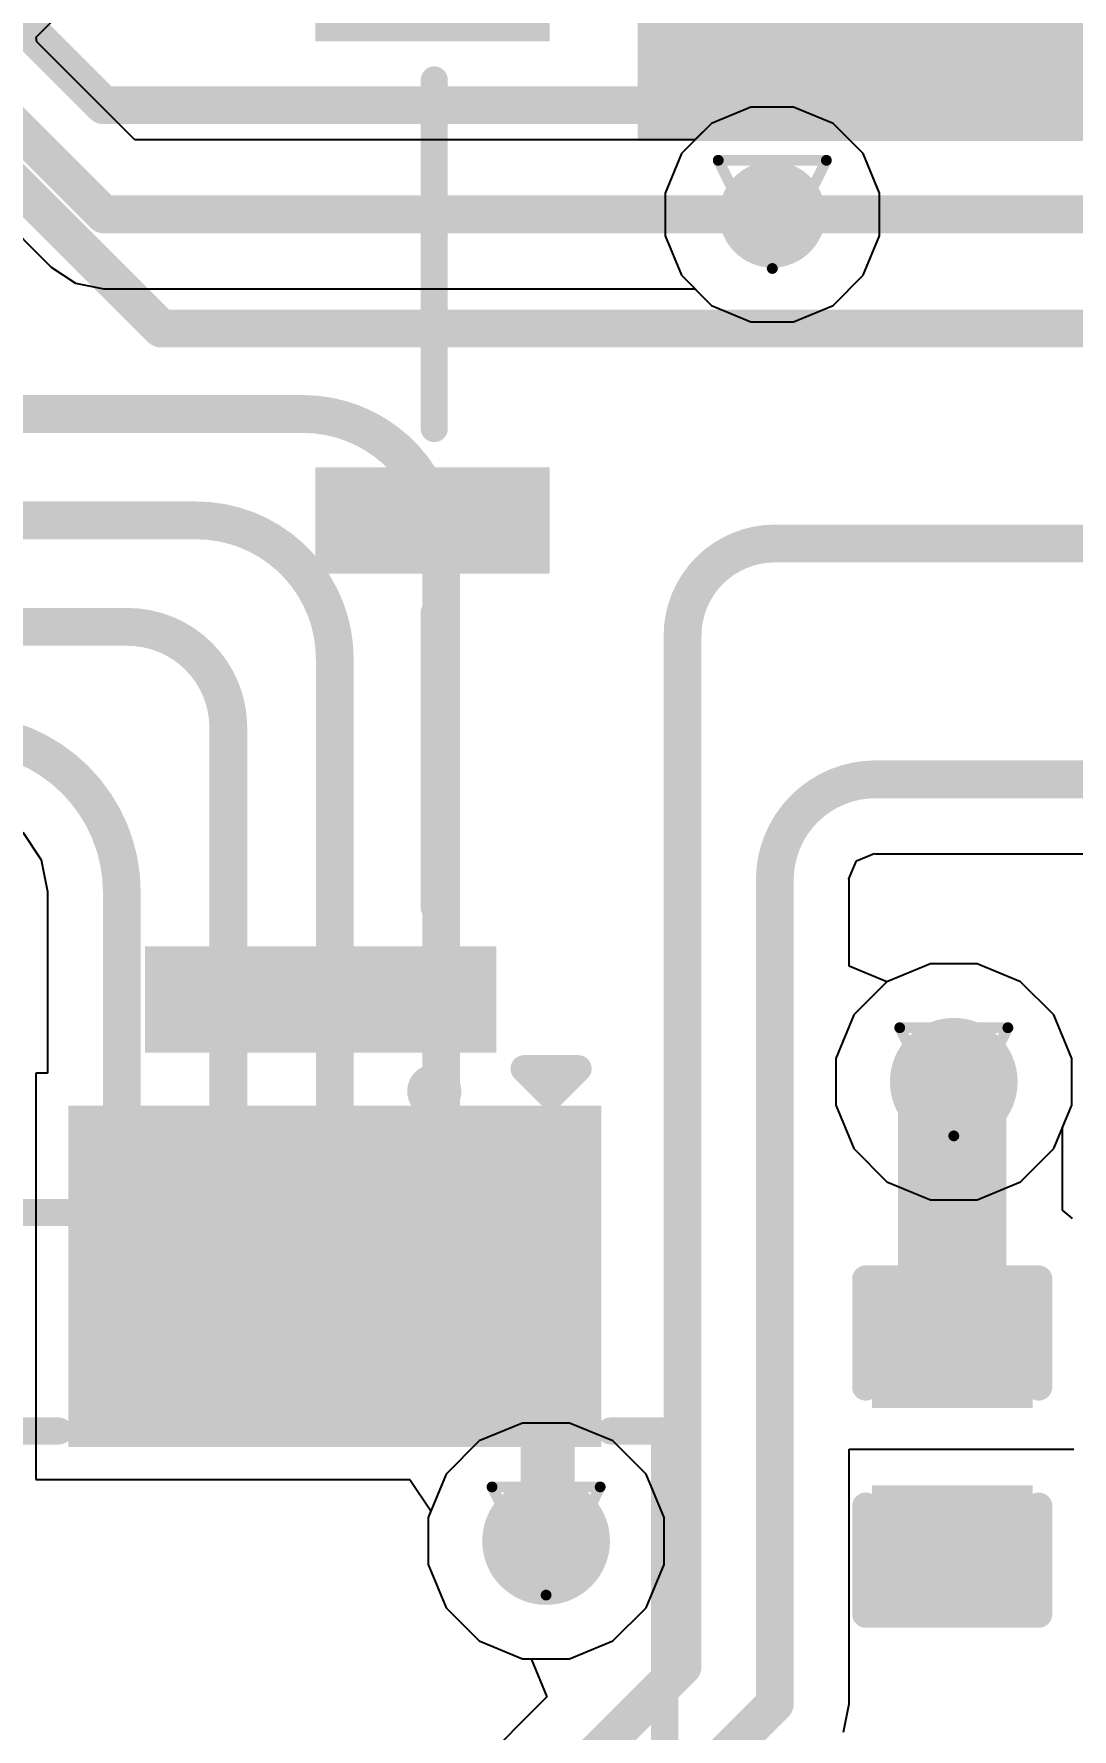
# Model space of a CAD drawing. Header units: inches. Extents: x 0 to 5359, y 0 to 5098.
# Drawn here: x 4.79 to 9.66, y 55.57 to 63.53 of the extents above; entities that cross this region are included whole.
import ezdxf

# ---------------------------------------------------------------- set-up
doc = ezdxf.new("R2010")
doc.units = ezdxf.units.IN
for name, color, linetype in [('Bottom Layer', 5, 'Continuous'), ('Bottom Overlay', 54, 'Continuous'), ('Bottom Paste', 16, 'Continuous'), ('Bottom Solder', 6, 'Continuous'), ('Drill Drawing', 1, 'Continuous'), ('Layer 1', 16, 'Continuous'), ('Layer 2', 76, 'Continuous'), ('Top Layer', 1, 'Continuous'), ('Top Overlay', 2, 'Continuous'), ('Top Paste', 8, 'Continuous'), ('Top Solder', 216, 'Continuous'), ('Via Holes', 16, 'Continuous')]:
    doc.layers.add(name, color=color, linetype=linetype)
doc.styles.add('Arial Black_Bold', font='', dxfattribs={"height": 0.2})
doc.styles.get('Arial Black_Bold').set_extended_font_data('Arial Black', bold=True)

# ---------------------------------------------------------------- blocks, each defined once
blk = doc.blocks.new('10_MSOP_32')
at = {"layer": 'Top Layer'}
for points in [[(-2.90000055, 1.15000024), (-1.50000081, 1.15000024), (-1.50000081, 0.8500008399999999), (-2.90000055, 0.8500008399999999)], [(1.50000081, 1.15000024), (2.90000055, 1.15000024), (2.90000055, 0.8500008399999999), (1.50000081, 0.8500008399999999)], [(-2.90000055, 0.65000124), (-1.50000081, 0.65000124), (-1.50000081, 0.35000184), (-2.90000055, 0.35000184)], [(1.50000081, 0.6499986999999999), (2.90000055, 0.6499986999999999), (2.90000055, 0.3499993), (1.50000081, 0.3499993)], [(-2.90000055, 0.1499997), (-1.50000081, 0.1499997), (-1.50000081, -0.1499997), (-2.90000055, -0.1499997)], [(1.50000081, 0.1499997), (2.90000055, 0.1499997), (2.90000055, -0.1499997), (1.50000081, -0.1499997)], [(-2.90000055, -0.3499993), (-1.50000081, -0.3499993), (-1.50000081, -0.6499986999999999), (-2.90000055, -0.6499986999999999)], [(1.50000081, -0.35000184), (2.90000055, -0.35000184), (2.90000055, -0.65000124), (1.50000081, -0.65000124)], [(-2.90000055, -0.8500008399999999), (-1.50000081, -0.8500008399999999), (-1.50000081, -1.15000024), (-2.90000055, -1.15000024)], [(1.50000081, -0.8500008399999999), (2.90000055, -0.8500008399999999), (2.90000055, -1.15000024), (1.50000081, -1.15000024)]]:
    blk.add_hatch(color=1, dxfattribs=at).paths.add_polyline_path(points)
at = {"layer": 'Top Paste'}
for points in [[(-2.90000055, 1.15000024), (-1.50000081, 1.15000024), (-1.50000081, 0.8500008399999999), (-2.90000055, 0.8500008399999999)], [(1.50000081, 1.15000024), (2.90000055, 1.15000024), (2.90000055, 0.8500008399999999), (1.50000081, 0.8500008399999999)], [(-2.90000055, 0.65000124), (-1.50000081, 0.65000124), (-1.50000081, 0.35000184), (-2.90000055, 0.35000184)], [(1.50000081, 0.6499986999999999), (2.90000055, 0.6499986999999999), (2.90000055, 0.3499993), (1.50000081, 0.3499993)], [(-2.90000055, 0.1499997), (-1.50000081, 0.1499997), (-1.50000081, -0.1499997), (-2.90000055, -0.1499997)], [(1.50000081, 0.1499997), (2.90000055, 0.1499997), (2.90000055, -0.1499997), (1.50000081, -0.1499997)], [(-2.90000055, -0.3499993), (-1.50000081, -0.3499993), (-1.50000081, -0.6499986999999999), (-2.90000055, -0.6499986999999999)], [(1.50000081, -0.35000184), (2.90000055, -0.35000184), (2.90000055, -0.65000124), (1.50000081, -0.65000124)], [(-2.90000055, -0.8500008399999999), (-1.50000081, -0.8500008399999999), (-1.50000081, -1.15000024), (-2.90000055, -1.15000024)], [(1.50000081, -0.8500008399999999), (2.90000055, -0.8500008399999999), (2.90000055, -1.15000024), (1.50000081, -1.15000024)]]:
    blk.add_hatch(color=8, dxfattribs=at).paths.add_polyline_path(points)
at = {"layer": 'Top Solder'}
for points in [[(-3.00160055, 1.25160024), (-1.39840081, 1.25160024), (-1.39840081, 0.74840084), (-3.00160055, 0.74840084)], [(1.39840081, 1.25160024), (3.00160055, 1.25160024), (3.00160055, 0.74840084), (1.39840081, 0.74840084)], [(-3.00160055, 0.75160124), (-1.39840081, 0.75160124), (-1.39840081, 0.24840184), (-3.00160055, 0.24840184)], [(1.39840081, 0.7515987), (3.00160055, 0.7515987), (3.00160055, 0.2483993), (1.39840081, 0.2483993)], [(-3.00160055, 0.2515997), (-1.39840081, 0.2515997), (-1.39840081, -0.2515997), (-3.00160055, -0.2515997)], [(1.39840081, 0.2515997), (3.00160055, 0.2515997), (3.00160055, -0.2515997), (1.39840081, -0.2515997)], [(-3.00160055, -0.2483993), (-1.39840081, -0.2483993), (-1.39840081, -0.7515987), (-3.00160055, -0.7515987)], [(1.39840081, -0.24840184), (3.00160055, -0.24840184), (3.00160055, -0.75160124), (1.39840081, -0.75160124)], [(-3.00160055, -0.74840084), (-1.39840081, -0.74840084), (-1.39840081, -1.25160024), (-3.00160055, -1.25160024)], [(1.39840081, -0.74840084), (3.00160055, -0.74840084), (3.00160055, -1.25160024), (1.39840081, -1.25160024)]]:
    blk.add_hatch(color=216, dxfattribs=at).paths.add_polyline_path(points)
at = {"layer": 'Top Overlay'}
for points in [[(1.4732, 1.5494, 0.127, 0.127, 0), (-1.4732, 1.5494, 0.127, 0.127, 0)], [(-1.47319746, 1.2954, 0.127, 0.127, 0), (-1.4732, 1.5494, 0.127, 0.127, 0)], [(1.47319746, 1.2954, 0.127, 0.127, 0), (1.4732, 1.5494, 0.127, 0.127, 0)], [(-3.048, 1.016, 0.127, 0.127, 0), (-3.175, 1.14300254, 0.127, 0.127, 0)], [(-3.175, 0.889, 0.127, 0.127, 0), (-3.175, 1.14300254, 0.127, 0.127, 0)], [(-3.175, 0.889, 0.127, 0.127, 0), (-3.048, 1.016, 0.127, 0.127, 0)], [(-1.4732, -1.5494, 0.127, 0.127, 0), (-1.47319746, -1.2954, 0.127, 0.127, 0)], [(1.4732, -1.5494, 0.127, 0.127, 0), (1.47319746, -1.2954, 0.127, 0.127, 0)], [(1.4732, -1.5494, 0.127, 0.127, 0), (-1.4732, -1.5494, 0.127, 0.127, 0)]]:
    blk.add_lwpolyline(points, format="xyseb", dxfattribs=at)
for points in [[(-1.50495, 1.5494, 0.0635, 0.0635, 1), (-1.44145, 1.5494, 0.0635, 0.0635, 1)], [(-1.50495, 1.5494, 0.0635, 0.0635, 1), (-1.44145, 1.5494, 0.0635, 0.0635, 1)], [(1.44145, 1.5494, 0.0635, 0.0635, 1), (1.50495, 1.5494, 0.0635, 0.0635, 1)], [(1.44145, 1.5494, 0.0635, 0.0635, 1), (1.50495, 1.5494, 0.0635, 0.0635, 1)], [(-1.50494746, 1.2954, 0.0635, 0.0635, 1), (-1.44144746, 1.2954, 0.0635, 0.0635, 1)], [(1.44144746, 1.2954, 0.0635, 0.0635, 1), (1.50494746, 1.2954, 0.0635, 0.0635, 1)], [(-3.20675, 1.14300254, 0.0635, 0.0635, 1), (-3.14325, 1.14300254, 0.0635, 0.0635, 1)], [(-3.20675, 1.14300254, 0.0635, 0.0635, 1), (-3.14325, 1.14300254, 0.0635, 0.0635, 1)], [(-3.07975, 1.016, 0.0635, 0.0635, 1), (-3.01625, 1.016, 0.0635, 0.0635, 1)], [(-3.07975, 1.016, 0.0635, 0.0635, 1), (-3.01625, 1.016, 0.0635, 0.0635, 1)], [(-3.20675, 0.889, 0.0635, 0.0635, 1), (-3.14325, 0.889, 0.0635, 0.0635, 1)], [(-3.20675, 0.889, 0.0635, 0.0635, 1), (-3.14325, 0.889, 0.0635, 0.0635, 1)], [(-1.50494746, -1.2954, 0.0635, 0.0635, 1), (-1.44144746, -1.2954, 0.0635, 0.0635, 1)], [(1.44144746, -1.2954, 0.0635, 0.0635, 1), (1.50494746, -1.2954, 0.0635, 0.0635, 1)], [(-1.50495, -1.5494, 0.0635, 0.0635, 1), (-1.44145, -1.5494, 0.0635, 0.0635, 1)], [(-1.50495, -1.5494, 0.0635, 0.0635, 1), (-1.44145, -1.5494, 0.0635, 0.0635, 1)], [(1.44145, -1.5494, 0.0635, 0.0635, 1), (1.50495, -1.5494, 0.0635, 0.0635, 1)], [(1.44145, -1.5494, 0.0635, 0.0635, 1), (1.50495, -1.5494, 0.0635, 0.0635, 1)]]:
    blk.add_lwpolyline(points, format="xyseb", close=True, dxfattribs=at)
blk = doc.blocks.new('FH41_40S_0_5SH_05__B_203')
at = {"layer": 'Bottom Layer'}
for points in [[(8.5501734, 3.387471), (8.950172599999998, 3.387471), (8.950172599999998, 2.387473), (8.5501734, 2.387473)], [(10.8001054, 3.1374588), (11.2001046, 3.1374588), (11.2001046, 1.5874492), (10.8001054, 1.5874492)]]:
    blk.add_hatch(color=5, dxfattribs=at).paths.add_polyline_path(points)
at = {"layer": 'Bottom Paste'}
for points in [[(8.5501734, 3.387471), (8.950172599999998, 3.387471), (8.950172599999998, 2.387473), (8.5501734, 2.387473)], [(10.8001054, 3.1374588), (11.2001046, 3.1374588), (11.2001046, 1.5874492), (10.8001054, 1.5874492)]]:
    blk.add_hatch(color=16, dxfattribs=at).paths.add_polyline_path(points)
at = {"layer": 'Bottom Solder'}
for points in [[(6.0000388, 3.4374836), (6.5000632, 3.4374836), (6.5000632, 2.3374604), (6.0000388, 2.3374604)], [(8.5001608, 3.4374836), (9.000185199999999, 3.4374836), (9.000185199999999, 2.3374604), (8.5001608, 2.3374604)], [(10.7500928, 3.1874714), (11.2501172, 3.1874714), (11.2501172, 1.5374366), (10.7500928, 1.5374366)]]:
    blk.add_hatch(color=6, dxfattribs=at).paths.add_polyline_path(points)
at = {"layer": 'Bottom Overlay'}
for points in [[(8.3189064, 2.8962858, 0.127, 0.127, 0), (6.681063599999999, 2.8962858, 0.127, 0.127, 0)], [(10.5688384, 2.8962858, 0.127, 0.127, 0), (9.1811856, 2.8962858, 0.127, 0.127, 0)], [(11.431397, 2.8962858, 0.254, 0.254, 0), (11.4311176, 2.8962858, 0.254, 0.254, 0)], [(12.000357, 2.896108, 0.127, 0.127, 0), (11.431397, 2.896108, 0.127, 0.127, 0)], [(12.000357, -2.564892, 0.127, 0.127, 0), (12.000357, 2.896108, 0.127, 0.127, 0)]]:
    blk.add_lwpolyline(points, format="xyseb", dxfattribs=at)
for points in [[(6.6493136, 2.8962858, 0.0635, 0.0635, 1), (6.7128136, 2.8962858, 0.0635, 0.0635, 1)], [(8.287156399999999, 2.8962858, 0.0635, 0.0635, 1), (8.3506564, 2.8962858, 0.0635, 0.0635, 1)], [(9.149435599999999, 2.8962858, 0.0635, 0.0635, 1), (9.2129356, 2.8962858, 0.0635, 0.0635, 1)], [(10.5370884, 2.8962858, 0.0635, 0.0635, 1), (10.6005884, 2.8962858, 0.0635, 0.0635, 1)], [(11.3676176, 2.8962858, 0.127, 0.127, 1), (11.4946176, 2.8962858, 0.127, 0.127, 1)], [(11.367897, 2.8962858, 0.127, 0.127, 1), (11.494897, 2.8962858, 0.127, 0.127, 1)], [(11.399647, 2.896108, 0.0635, 0.0635, 1), (11.463147, 2.896108, 0.0635, 0.0635, 1)], [(11.968607, 2.896108, 0.0635, 0.0635, 1), (12.032107, 2.896108, 0.0635, 0.0635, 1)], [(11.968607, 2.896108, 0.0635, 0.0635, 1), (12.032107, 2.896108, 0.0635, 0.0635, 1)]]:
    blk.add_lwpolyline(points, format="xyseb", close=True, dxfattribs=at)
blk = doc.blocks.new('C___0402_271')
at = {"layer": 'Top Layer'}
for points in [[(-0.6985, -0.3175), (-0.6985, 0.3175), (-0.2412999999999999, 0.3175), (-0.2413, -0.3175)], [(0.2412999999999999, -0.3175), (0.2413, 0.3175), (0.6985, 0.3175), (0.6985, -0.3175)]]:
    blk.add_hatch(color=1, dxfattribs=at).paths.add_polyline_path(points)
at = {"layer": 'Top Paste'}
for points in [[(-0.6985, -0.3175), (-0.6985, 0.3175), (-0.2412999999999999, 0.3175), (-0.2413, -0.3175)], [(0.2412999999999999, -0.3175), (0.2413, 0.3175), (0.6985, 0.3175), (0.6985, -0.3175)]]:
    blk.add_hatch(color=8, dxfattribs=at).paths.add_polyline_path(points)
at = {"layer": 'Top Solder'}
for points in [[(-0.7584998799999999, -0.37749988), (-0.7584998799999999, 0.37749988), (-0.18130012, 0.37749988), (-0.18130012, -0.37749988)], [(0.18130012, -0.37749988), (0.18130012, 0.37749988), (0.7584998799999999, 0.37749988), (0.7584998799999999, -0.37749988)]]:
    blk.add_hatch(color=216, dxfattribs=at).paths.add_polyline_path(points)
at = {"layer": 'Top Overlay'}
for points in [[(-0.7874, 0.4064, 0.127, 0.127, 0), (-0.2794, 0.4064, 0.127, 0.127, 0)], [(-0.7874, 0.4064, 0.127, 0.127, 0), (-0.7874, -0.4064, 0.127, 0.127, 0)], [(0.2794, 0.4064, 0.127, 0.127, 0), (0.7874, 0.4064, 0.127, 0.127, 0)], [(0.7874, 0.4064, 0.127, 0.127, 0), (0.7874, -0.4064, 0.127, 0.127, 0)], [(-0.7874, -0.4064, 0.127, 0.127, 0), (-0.2794, -0.4064, 0.127, 0.127, 0)], [(0.2794, -0.4064, 0.127, 0.127, 0), (0.7874, -0.4064, 0.127, 0.127, 0)]]:
    blk.add_lwpolyline(points, format="xyseb", dxfattribs=at)
for points in [[(-0.8191499999999999, 0.4064, 0.0635, 0.0635, 1), (-0.7556499999999999, 0.4064, 0.0635, 0.0635, 1)], [(-0.8191499999999999, 0.4064, 0.0635, 0.0635, 1), (-0.7556499999999999, 0.4064, 0.0635, 0.0635, 1)], [(-0.31115, 0.4064, 0.0635, 0.0635, 1), (-0.24765, 0.4064, 0.0635, 0.0635, 1)], [(0.24765, 0.4064, 0.0635, 0.0635, 1), (0.31115, 0.4064, 0.0635, 0.0635, 1)], [(0.7556499999999999, 0.4064, 0.0635, 0.0635, 1), (0.8191499999999999, 0.4064, 0.0635, 0.0635, 1)], [(0.7556499999999999, 0.4064, 0.0635, 0.0635, 1), (0.8191499999999999, 0.4064, 0.0635, 0.0635, 1)], [(-0.8191499999999999, -0.4064, 0.0635, 0.0635, 1), (-0.7556499999999999, -0.4064, 0.0635, 0.0635, 1)], [(-0.8191499999999999, -0.4064, 0.0635, 0.0635, 1), (-0.7556499999999999, -0.4064, 0.0635, 0.0635, 1)], [(-0.31115, -0.4064, 0.0635, 0.0635, 1), (-0.24765, -0.4064, 0.0635, 0.0635, 1)], [(0.24765, -0.4064, 0.0635, 0.0635, 1), (0.31115, -0.4064, 0.0635, 0.0635, 1)], [(0.7556499999999999, -0.4064, 0.0635, 0.0635, 1), (0.8191499999999999, -0.4064, 0.0635, 0.0635, 1)], [(0.7556499999999999, -0.4064, 0.0635, 0.0635, 1), (0.8191499999999999, -0.4064, 0.0635, 0.0635, 1)]]:
    blk.add_lwpolyline(points, format="xyseb", close=True, dxfattribs=at)

msp = doc.modelspace()

# ---------------------------------------------------------------- hatches: boundary and pattern name
at = {"layer": 'Bottom Layer'}
h = msp.add_hatch(color=5, dxfattribs=at)
edge = h.paths.add_edge_path()
edge.add_arc((8.254999999999999, 62.6872), 0.2499995, 0, 360)
h = msp.add_hatch(color=5, dxfattribs=at)
edge = h.paths.add_edge_path()
edge.add_arc((9.10735288, 58.61330923999999), 0.2999994, 0, 360)
h = msp.add_hatch(color=5, dxfattribs=at)
edge = h.paths.add_edge_path()
edge.add_arc((7.192571339999999, 56.45668414), 0.2999994, 0, 360)
at = {"layer": 'Layer 1'}
h = msp.add_hatch(color=16, dxfattribs=at)
edge = h.paths.add_edge_path()
edge.add_arc((8.254999999999999, 62.6872), 0.2499995, 0, 360)
h = msp.add_hatch(color=16, dxfattribs=at)
edge = h.paths.add_edge_path()
edge.add_arc((9.10735288, 58.61330923999999), 0.2999994, 0, 360)
h = msp.add_hatch(color=16, dxfattribs=at)
edge = h.paths.add_edge_path()
edge.add_arc((7.192571339999999, 56.45668414), 0.2999994, 0, 360)
at = {"layer": 'Layer 2'}
h = msp.add_hatch(color=76, dxfattribs=at)
edge = h.paths.add_edge_path()
edge.add_arc((8.254999999999999, 62.6872), 0.2499995, 0, 360)
h = msp.add_hatch(color=76, dxfattribs=at)
edge = h.paths.add_edge_path()
edge.add_arc((9.10735288, 58.61330923999999), 0.2999994, 0, 360)
h = msp.add_hatch(color=76, dxfattribs=at)
edge = h.paths.add_edge_path()
edge.add_arc((7.192571339999999, 56.45668414), 0.2999994, 0, 360)
at = {"layer": 'Top Layer'}
h = msp.add_hatch(color=1, dxfattribs=at)
edge = h.paths.add_edge_path()
edge.add_arc((8.254999999999999, 62.6872), 0.2499995, 0, 360)
h = msp.add_hatch(color=1, dxfattribs=at)
edge = h.paths.add_edge_path()
edge.add_arc((9.10735288, 58.61330923999999), 0.2999994, 0, 360)
h = msp.add_hatch(color=1, dxfattribs=at)
edge = h.paths.add_edge_path()
edge.add_arc((7.192571339999999, 56.45668414), 0.2999994, 0, 360)
at = {"layer": 'Via Holes'}
h = msp.add_hatch(color=7, dxfattribs=at)
edge = h.paths.add_edge_path()
edge.add_arc((8.254999999999999, 62.6872), 0.1499997, 0, 360)
h = msp.add_hatch(color=7, dxfattribs=at)
edge = h.paths.add_edge_path()
edge.add_arc((9.10735288, 58.61330923999999), 0.1499997, 0, 360)
h = msp.add_hatch(color=7, dxfattribs=at)
edge = h.paths.add_edge_path()
edge.add_arc((7.192571339999999, 56.45668414), 0.1499997, 0, 360)

# ---------------------------------------------------------------- linework, layer by layer
at = {"layer": 'Bottom Layer'}
for p, q in [((4.797854259999999, 63.52014982), (5.44408614, 64.16638169999999)), ((4.80010724, 63.4972568), (4.797854259999999, 63.52014982)), ((5.260543199999999, 63.0368183), (4.80010724, 63.4972568)), ((8.154748739999999, 63.1911995), (7.969506539999999, 63.11446864)), ((8.35525126, 63.1911995), (8.154748739999999, 63.1911995)), ((8.540493459999999, 63.11446864), (8.35525126, 63.1911995)), ((7.969506539999999, 63.11446864), (7.891856199999999, 63.0368183)), ((8.68226864, 62.97269346), (8.540493459999999, 63.11446864)), ((7.891856199999999, 63.0368183), (5.260543199999999, 63.0368183)), ((4.40807094, 62.9004203), (4.868504359999999, 62.43998942)), ((8.7589995, 62.78745125999999), (8.68226864, 62.97269346)), ((8.7589995, 62.58694874), (8.7589995, 62.78745125999999)), ((8.68226864, 62.40170653999999), (8.7589995, 62.58694874)), ((4.868504359999999, 62.43998942), (4.86850944, 62.4399818)), ((4.86850944, 62.4399818), (4.98193568, 62.36419582)), ((4.98193568, 62.36419582), (5.115727639999999, 62.33757916)), ((8.540493459999999, 62.25993136), (8.68226864, 62.40170653999999)), ((5.115727639999999, 62.33757916), (5.115740339999999, 62.33758169999999)), ((5.115740339999999, 62.33758169999999), (7.891856199999999, 62.33758169999999)), ((7.891856199999999, 62.33758169999999), (7.969506539999999, 62.25993136)), ((7.969506539999999, 62.25993136), (8.154748739999999, 62.18320050000001)), ((8.154748739999999, 62.18320050000001), (8.35525126, 62.18320050000001)), ((8.35525126, 62.18320050000001), (8.540493459999999, 62.25993136)), ((8.99715498, 59.16730863999999), (8.79353842, 59.08296793999999)), ((9.21755078, 59.16730863999999), (8.99715498, 59.16730863999999)), ((9.42116734, 59.08296793999999), (9.21755078, 59.16730863999999)), ((8.79353842, 59.08296793999999), (8.637694179999999, 58.9271237)), ((9.577011579999999, 58.9271237), (9.42116734, 59.08296793999999)), ((8.637694179999999, 58.9271237), (8.55335348, 58.72350714)), ((9.66135228, 58.72350714), (9.577011579999999, 58.9271237)), ((8.55335348, 58.72350714), (8.55335348, 58.50311134)), ((9.66135228, 58.50311134), (9.66135228, 58.72350714)), ((8.55335348, 58.50311134), (8.637694179999999, 58.29949477999999)), ((9.577011579999999, 58.29949477999999), (9.66135228, 58.50311134)), ((8.637694179999999, 58.29949477999999), (8.79353842, 58.14365054)), ((9.42116734, 58.14365054), (9.577011579999999, 58.29949477999999)), ((8.79353842, 58.14365054), (8.99715498, 58.05930983999999)), ((9.21755078, 58.05930983999999), (9.42116734, 58.14365054)), ((8.99715498, 58.05930983999999), (9.21755078, 58.05930983999999)), ((7.08237344, 57.01068354), (6.878756879999999, 56.92634284)), ((7.30276924, 57.01068354), (7.08237344, 57.01068354)), ((7.506385799999999, 56.92634284), (7.30276924, 57.01068354)), ((6.878756879999999, 56.92634284), (6.72291264, 56.7704986)), ((7.66223004, 56.7704986), (7.506385799999999, 56.92634284)), ((6.72291264, 56.7704986), (6.63857194, 56.56688204)), ((7.74657074, 56.56688204), (7.66223004, 56.7704986)), ((6.63857194, 56.56688204), (6.63857194, 56.34648623999999)), ((7.74657074, 56.34648623999999), (7.74657074, 56.56688204)), ((6.63857194, 56.34648623999999), (6.72291264, 56.14286968)), ((7.66223004, 56.14286968), (7.74657074, 56.34648623999999)), ((6.72291264, 56.14286968), (6.878756879999999, 55.98702544)), ((7.506385799999999, 55.98702544), (7.66223004, 56.14286968)), ((6.878756879999999, 55.98702544), (7.08237344, 55.90268474)), ((7.30276924, 55.90268474), (7.506385799999999, 55.98702544)), ((7.08237344, 55.90268474), (7.30276924, 55.90268474))]:
    msp.add_line(p, q, dxfattribs=at)
for points in [[(4.55288904, 63.25003859999999, 0.1778, 0.1778, 0), (5.115727639999999, 62.6872, 0.1778, 0.1778, 0)], [(5.115727639999999, 62.6872, 0.1778, 0.1778, 0), (8.254999999999999, 62.6872, 0.1778, 0.1778, 0)]]:
    msp.add_lwpolyline(points, format="xyseb", dxfattribs=at)
for points in [[(5.071277639999999, 62.6872, 0.08889999999999999, 0.08889999999999999, 1), (5.16017764, 62.6872, 0.08889999999999999, 0.08889999999999999, 1)], [(5.071277639999999, 62.6872, 0.08889999999999999, 0.08889999999999999, 1), (5.16017764, 62.6872, 0.08889999999999999, 0.08889999999999999, 1)], [(8.21055, 62.6872, 0.08889999999999999, 0.08889999999999999, 1), (8.299449999999998, 62.6872, 0.08889999999999999, 0.08889999999999999, 1)]]:
    msp.add_lwpolyline(points, format="xyseb", close=True, dxfattribs=at)
at = {"layer": 'Drill Drawing'}
for points in [[(8.001, 62.9412, 0.0508, 0.0508, 0), (8.509, 62.9412, 0.0508, 0.0508, 0)], [(8.001, 62.9412, 0.0508, 0.0508, 0), (8.254999999999999, 62.4332, 0.0508, 0.0508, 0)], [(8.254999999999999, 62.4332, 0.0508, 0.0508, 0), (8.509, 62.9412, 0.0508, 0.0508, 0)], [(8.85335288, 58.86730924, 0.0508, 0.0508, 0), (9.361352879999998, 58.86730924, 0.0508, 0.0508, 0)], [(8.85335288, 58.86730924, 0.0508, 0.0508, 0), (9.10735288, 58.35930924, 0.0508, 0.0508, 0)], [(9.10735288, 58.35930924, 0.0508, 0.0508, 0), (9.361352879999998, 58.86730924, 0.0508, 0.0508, 0)], [(6.938571339999999, 56.71068413999999, 0.0508, 0.0508, 0), (7.446571339999999, 56.71068413999999, 0.0508, 0.0508, 0)], [(6.938571339999999, 56.71068413999999, 0.0508, 0.0508, 0), (7.192571339999999, 56.20268414, 0.0508, 0.0508, 0)], [(7.192571339999999, 56.20268414, 0.0508, 0.0508, 0), (7.446571339999999, 56.71068413999999, 0.0508, 0.0508, 0)]]:
    msp.add_lwpolyline(points, format="xyseb", dxfattribs=at)
for points in [[(7.9883, 62.9412, 0.0254, 0.0254, 1), (8.0137, 62.9412, 0.0254, 0.0254, 1)], [(7.9883, 62.9412, 0.0254, 0.0254, 1), (8.0137, 62.9412, 0.0254, 0.0254, 1)], [(8.4963, 62.9412, 0.0254, 0.0254, 1), (8.5217, 62.9412, 0.0254, 0.0254, 1)], [(8.4963, 62.9412, 0.0254, 0.0254, 1), (8.5217, 62.9412, 0.0254, 0.0254, 1)], [(8.2423, 62.4332, 0.0254, 0.0254, 1), (8.2677, 62.4332, 0.0254, 0.0254, 1)], [(8.2423, 62.4332, 0.0254, 0.0254, 1), (8.2677, 62.4332, 0.0254, 0.0254, 1)], [(8.84065288, 58.86730924, 0.0254, 0.0254, 1), (8.86605288, 58.86730924, 0.0254, 0.0254, 1)], [(8.84065288, 58.86730924, 0.0254, 0.0254, 1), (8.86605288, 58.86730924, 0.0254, 0.0254, 1)], [(9.34865288, 58.86730924, 0.0254, 0.0254, 1), (9.374052879999999, 58.86730924, 0.0254, 0.0254, 1)], [(9.34865288, 58.86730924, 0.0254, 0.0254, 1), (9.374052879999999, 58.86730924, 0.0254, 0.0254, 1)], [(9.09465288, 58.35930924, 0.0254, 0.0254, 1), (9.12005288, 58.35930924, 0.0254, 0.0254, 1)], [(9.09465288, 58.35930924, 0.0254, 0.0254, 1), (9.12005288, 58.35930924, 0.0254, 0.0254, 1)], [(6.925871339999999, 56.71068413999999, 0.0254, 0.0254, 1), (6.951271339999999, 56.71068413999999, 0.0254, 0.0254, 1)], [(6.925871339999999, 56.71068413999999, 0.0254, 0.0254, 1), (6.951271339999999, 56.71068413999999, 0.0254, 0.0254, 1)], [(7.43387134, 56.71068413999999, 0.0254, 0.0254, 1), (7.459271339999999, 56.71068413999999, 0.0254, 0.0254, 1)], [(7.43387134, 56.71068413999999, 0.0254, 0.0254, 1), (7.459271339999999, 56.71068413999999, 0.0254, 0.0254, 1)], [(7.179871339999999, 56.20268414, 0.0254, 0.0254, 1), (7.205271339999999, 56.20268414, 0.0254, 0.0254, 1)], [(7.179871339999999, 56.20268414, 0.0254, 0.0254, 1), (7.205271339999999, 56.20268414, 0.0254, 0.0254, 1)]]:
    msp.add_lwpolyline(points, format="xyseb", close=True, dxfattribs=at)
at = {"layer": 'Layer 1'}
for p, q in [((8.154748739999999, 63.1911995), (7.969506539999999, 63.11446864)), ((8.35525126, 63.1911995), (8.154748739999999, 63.1911995)), ((8.540493459999999, 63.11446864), (8.35525126, 63.1911995)), ((7.969506539999999, 63.11446864), (7.82773136, 62.97269346)), ((8.68226864, 62.97269346), (8.540493459999999, 63.11446864)), ((7.82773136, 62.97269346), (7.7510005, 62.78745125999999)), ((8.7589995, 62.78745125999999), (8.68226864, 62.97269346)), ((7.7510005, 62.78745125999999), (7.7510005, 62.58694874)), ((8.7589995, 62.58694874), (8.7589995, 62.78745125999999)), ((7.7510005, 62.58694874), (7.82773136, 62.40170653999999)), ((8.68226864, 62.40170653999999), (8.7589995, 62.58694874)), ((7.82773136, 62.40170653999999), (7.969506539999999, 62.25993136)), ((8.540493459999999, 62.25993136), (8.68226864, 62.40170653999999)), ((7.969506539999999, 62.25993136), (8.154748739999999, 62.18320050000001)), ((8.154748739999999, 62.18320050000001), (8.35525126, 62.18320050000001)), ((8.35525126, 62.18320050000001), (8.540493459999999, 62.25993136)), ((8.99715498, 59.16730863999999), (8.79353842, 59.08296793999999)), ((9.21755078, 59.16730863999999), (8.99715498, 59.16730863999999)), ((9.42116734, 59.08296793999999), (9.21755078, 59.16730863999999)), ((8.79353842, 59.08296793999999), (8.637694179999999, 58.9271237)), ((9.577011579999999, 58.9271237), (9.42116734, 59.08296793999999)), ((8.637694179999999, 58.9271237), (8.55335348, 58.72350714)), ((9.66135228, 58.72350714), (9.577011579999999, 58.9271237)), ((8.55335348, 58.72350714), (8.55335348, 58.50311134)), ((9.66135228, 58.50311134), (9.66135228, 58.72350714)), ((8.55335348, 58.50311134), (8.637694179999999, 58.29949477999999)), ((9.577011579999999, 58.29949477999999), (9.66135228, 58.50311134)), ((8.637694179999999, 58.29949477999999), (8.79353842, 58.14365054)), ((9.42116734, 58.14365054), (9.577011579999999, 58.29949477999999)), ((8.79353842, 58.14365054), (8.99715498, 58.05930983999999)), ((9.21755078, 58.05930983999999), (9.42116734, 58.14365054)), ((8.99715498, 58.05930983999999), (9.21755078, 58.05930983999999)), ((7.08237344, 57.01068354), (6.878756879999999, 56.92634284)), ((7.30276924, 57.01068354), (7.08237344, 57.01068354)), ((7.506385799999999, 56.92634284), (7.30276924, 57.01068354)), ((6.878756879999999, 56.92634284), (6.72291264, 56.7704986)), ((7.66223004, 56.7704986), (7.506385799999999, 56.92634284)), ((6.72291264, 56.7704986), (6.63857194, 56.56688204)), ((7.74657074, 56.56688204), (7.66223004, 56.7704986)), ((6.63857194, 56.56688204), (6.63857194, 56.34648623999999)), ((7.74657074, 56.34648623999999), (7.74657074, 56.56688204)), ((6.63857194, 56.34648623999999), (6.72291264, 56.14286968)), ((7.66223004, 56.14286968), (7.74657074, 56.34648623999999)), ((6.72291264, 56.14286968), (6.878756879999999, 55.98702544)), ((7.506385799999999, 55.98702544), (7.66223004, 56.14286968)), ((6.878756879999999, 55.98702544), (7.08237344, 55.90268474)), ((7.30276924, 55.90268474), (7.506385799999999, 55.98702544)), ((7.08237344, 55.90268474), (7.30276924, 55.90268474))]:
    msp.add_line(p, q, dxfattribs=at)
at = {"layer": 'Layer 2'}
for p, q in [((8.154748739999999, 63.1911995), (7.969506539999999, 63.11446864)), ((8.35525126, 63.1911995), (8.154748739999999, 63.1911995)), ((8.540493459999999, 63.11446864), (8.35525126, 63.1911995)), ((7.969506539999999, 63.11446864), (7.82773136, 62.97269346)), ((8.68226864, 62.97269346), (8.540493459999999, 63.11446864)), ((7.82773136, 62.97269346), (7.7510005, 62.78745125999999)), ((8.7589995, 62.78745125999999), (8.68226864, 62.97269346)), ((7.7510005, 62.78745125999999), (7.7510005, 62.58694874)), ((8.7589995, 62.58694874), (8.7589995, 62.78745125999999)), ((7.7510005, 62.58694874), (7.82773136, 62.40170653999999)), ((8.68226864, 62.40170653999999), (8.7589995, 62.58694874)), ((7.82773136, 62.40170653999999), (7.969506539999999, 62.25993136)), ((8.540493459999999, 62.25993136), (8.68226864, 62.40170653999999)), ((7.969506539999999, 62.25993136), (8.154748739999999, 62.18320050000001)), ((8.154748739999999, 62.18320050000001), (8.35525126, 62.18320050000001)), ((8.35525126, 62.18320050000001), (8.540493459999999, 62.25993136))]:
    msp.add_line(p, q, dxfattribs=at)
at = {"layer": 'Top Layer'}
for p, q in [((4.73520008, 59.78528301999999), (4.82166168, 59.65588017999999)), ((4.82166168, 59.65588017999999), (4.8511841, 59.50746544)), ((8.61500182, 59.56698017999999), (8.6497414, 59.65085352)), ((8.6497414, 59.65085352), (8.73361474, 59.68559309999999)), ((8.73361474, 59.68559309999999), (8.739642159999999, 59.68439421999999)), ((8.739642159999999, 59.68439421999999), (36.32134214, 59.68439421999999)), ((8.616200699999998, 59.56095276), (8.61500182, 59.56698017999999)), ((8.616200699999998, 59.15708005999999), (8.616200699999998, 59.56095276)), ((4.8511841, 59.50746544), (4.85034336, 59.50323888)), ((4.85034336, 59.50323888), (4.85034336, 58.65404576)), ((8.79354096, 59.08296793999999), (8.616200699999998, 59.15708005999999)), ((8.99715498, 59.16730863999999), (8.79354096, 59.08296793999999)), ((9.21755078, 59.16730863999999), (8.99715498, 59.16730863999999)), ((9.42116734, 59.08296793999999), (9.21755078, 59.16730863999999)), ((9.577011579999999, 58.9271237), (9.42116734, 59.08296793999999)), ((9.66135228, 58.72350714), (9.577011579999999, 58.9271237)), ((9.66135228, 58.50311134), (9.66135228, 58.72350714)), ((4.85034336, 58.65404576), (4.79596196, 58.65404576)), ((4.79596196, 58.65404576), (4.79596196, 56.74604855999999)), ((9.617913199999998, 58.39823981999999), (9.66135228, 58.50311134)), ((9.617913199999998, 58.0110219), (9.617913199999998, 58.39823981999999)), ((9.61832214, 58.00980778), (9.617913199999998, 58.0110219)), ((9.664588239999999, 57.97194146), (9.61832214, 58.00980778)), ((8.616200699999998, 55.692167), (8.616200699999998, 56.88734622)), ((8.616200699999998, 56.88734622), (9.67146148, 56.88734622)), ((4.79596196, 56.74604855999999), (6.5527682, 56.74604855999999)), ((6.5527682, 56.74604855999999), (6.6515488, 56.59821294)), ((6.6515488, 56.59821294), (6.63857194, 56.56688204)), ((6.63857194, 56.56688204), (6.63857194, 56.34648623999999)), ((6.63857194, 56.34648623999999), (6.72291264, 56.14286968)), ((6.72291264, 56.14286968), (6.878756879999999, 55.98702544)), ((6.878756879999999, 55.98702544), (7.08237344, 55.90268474)), ((7.08237344, 55.90268474), (7.122772139999999, 55.90268474)), ((7.122772139999999, 55.90268474), (7.19642198, 55.72488473999999)), ((7.19642198, 55.72488473999999), (6.452743, 54.98120576)), ((8.589586579999999, 55.5583725), (8.616200699999998, 55.692167))]:
    msp.add_line(p, q, dxfattribs=at)
for points in [[(2.286, 65.25003459999999, 0.1778, 0.1778, 0), (5.38496256, 62.15107204, 0.1778, 0.1778, 0)], [(4.064, 64.2500366, 0.1778, 0.1778, 0), (5.113990279999999, 63.20004631999999, 0.1778, 0.1778, 0)], [(5.113990279999999, 63.20004631999999, 0.1778, 0.1778, 0), (38.19995916, 63.20004631999999, 0.1778, 0.1778, 0)], [(8.254999999999999, 62.6872, 0.1778, 0.1778, 0), (38.01280434, 62.6872, 0.1778, 0.1778, 0)], [(5.38496256, 62.15107204, 0.1778, 0.1778, 0), (37.84893624, 62.15107204, 0.1778, 0.1778, 0)], [(3.24996302, 61.7499146, 0.1778, 0.1778, 0), (6.05009204, 61.7499146, 0.1778, 0.1778, 0)], [(6.05009204, 61.7499146, 0.1778, 0.1778, -0.4142135623730951), (6.69996374, 61.1000429, 0.1778, 0.1778, 0)], [(2.616454, 61.25004259999999, 0.1778, 0.1778, 0), (5.54983396, 61.25004259999999, 0.1778, 0.1778, 0)], [(5.54983396, 61.25004259999999, 0.1778, 0.1778, -0.4142135623730951), (6.1999622, 60.59991436, 0.1778, 0.1778, 0)], [(7.83346668, 60.70837744, 0.1778, 0.1778, -0.4142135623730951), (8.2665824, 61.14149316, 0.1778, 0.1778, 0)], [(8.2665824, 61.14149316, 0.1778, 0.1778, 0), (36.76351042, 61.14149316, 0.1778, 0.1778, 0)], [(6.69996374, 57.70004716, 0.1778, 0.1778, 0), (6.69996374, 61.1000429, 0.1778, 0.1778, 0)], [(3.24996302, 60.74991405999999, 0.1778, 0.1778, 0), (5.22641068, 60.74991405999999, 0.1778, 0.1778, 0)], [(5.22641068, 60.74991405999999, 0.1778, 0.1778, -0.4142135623730951), (5.69996574, 60.276359, 0.1778, 0.1778, 0)], [(7.83346668, 55.86749304, 0.1778, 0.1778, 0), (7.83346668, 60.70837744, 0.1778, 0.1778, 0)], [(6.1999622, 57.70004716, 0.1778, 0.1778, 0), (6.1999622, 60.59991436, 0.1778, 0.1778, 0)], [(5.69996574, 57.7000497, 0.1778, 0.1778, 0), (5.69996574, 60.276359, 0.1778, 0.1778, 0)], [(4.45315594, 60.2500446, 0.1778, 0.1778, -0.4142135623730951), (5.19996166, 59.50323888, 0.1778, 0.1778, 0)], [(8.2665824, 59.56095276, 0.1778, 0.1778, -0.4142135623730951), (8.739642159999999, 60.03401252, 0.1778, 0.1778, 0)], [(8.739642159999999, 60.03401252, 0.1778, 0.1778, 0), (36.46616023999999, 60.03401252, 0.1778, 0.1778, 0)], [(8.2665824, 55.692167, 0.1778, 0.1778, 0), (8.2665824, 59.56095276, 0.1778, 0.1778, 0)], [(5.19996166, 57.70004716, 0.1778, 0.1778, 0), (5.19996166, 59.50323888, 0.1778, 0.1778, 0)], [(9.09996148, 57.44699204, 0.508, 0.508, 0), (9.09996148, 58.61330923999999, 0.508, 0.508, 0)], [(7.19996274, 56.45668414, 0.254, 0.254, 0), (7.19996274, 57.70004716, 0.254, 0.254, 0)], [(6.6999612, 54.73398756, 0.1778, 0.1778, 0), (7.83346668, 55.86749304, 0.1778, 0.1778, 0)], [(7.19996274, 54.62554734, 0.1778, 0.1778, 0), (8.2665824, 55.692167, 0.1778, 0.1778, 0)]]:
    msp.add_lwpolyline(points, format="xyseb", dxfattribs=at)
for points in [[(5.069540279999999, 63.20004631999999, 0.08889999999999999, 0.08889999999999999, 1), (5.15844028, 63.20004631999999, 0.08889999999999999, 0.08889999999999999, 1)], [(5.069540279999999, 63.20004631999999, 0.08889999999999999, 0.08889999999999999, 1), (5.15844028, 63.20004631999999, 0.08889999999999999, 0.08889999999999999, 1)], [(8.21055, 62.6872, 0.08889999999999999, 0.08889999999999999, 1), (8.299449999999998, 62.6872, 0.08889999999999999, 0.08889999999999999, 1)], [(5.34051256, 62.15107204, 0.08889999999999999, 0.08889999999999999, 1), (5.42941256, 62.15107204, 0.08889999999999999, 0.08889999999999999, 1)], [(5.34051256, 62.15107204, 0.08889999999999999, 0.08889999999999999, 1), (5.42941256, 62.15107204, 0.08889999999999999, 0.08889999999999999, 1)], [(6.00564204, 61.7499146, 0.08889999999999999, 0.08889999999999999, 1), (6.094542039999999, 61.7499146, 0.08889999999999999, 0.08889999999999999, 1)], [(6.00564204, 61.7499146, 0.08889999999999999, 0.08889999999999999, 1), (6.094542039999999, 61.7499146, 0.08889999999999999, 0.08889999999999999, 1)], [(5.50538396, 61.25004259999999, 0.08889999999999999, 0.08889999999999999, 1), (5.59428396, 61.25004259999999, 0.08889999999999999, 0.08889999999999999, 1)], [(5.50538396, 61.25004259999999, 0.08889999999999999, 0.08889999999999999, 1), (5.59428396, 61.25004259999999, 0.08889999999999999, 0.08889999999999999, 1)], [(8.2221324, 61.14149316, 0.08889999999999999, 0.08889999999999999, 1), (8.3110324, 61.14149316, 0.08889999999999999, 0.08889999999999999, 1)], [(8.2221324, 61.14149316, 0.08889999999999999, 0.08889999999999999, 1), (8.3110324, 61.14149316, 0.08889999999999999, 0.08889999999999999, 1)], [(6.655513739999999, 61.1000429, 0.08889999999999999, 0.08889999999999999, 1), (6.74441374, 61.1000429, 0.08889999999999999, 0.08889999999999999, 1)], [(6.655513739999999, 61.1000429, 0.08889999999999999, 0.08889999999999999, 1), (6.74441374, 61.1000429, 0.08889999999999999, 0.08889999999999999, 1)], [(5.18196068, 60.74991405999999, 0.08889999999999999, 0.08889999999999999, 1), (5.27086068, 60.74991405999999, 0.08889999999999999, 0.08889999999999999, 1)], [(5.18196068, 60.74991405999999, 0.08889999999999999, 0.08889999999999999, 1), (5.27086068, 60.74991405999999, 0.08889999999999999, 0.08889999999999999, 1)], [(7.78901668, 60.70837744, 0.08889999999999999, 0.08889999999999999, 1), (7.877916679999999, 60.70837744, 0.08889999999999999, 0.08889999999999999, 1)], [(7.78901668, 60.70837744, 0.08889999999999999, 0.08889999999999999, 1), (7.877916679999999, 60.70837744, 0.08889999999999999, 0.08889999999999999, 1)], [(6.1555122, 60.59991436, 0.08889999999999999, 0.08889999999999999, 1), (6.2444122, 60.59991436, 0.08889999999999999, 0.08889999999999999, 1)], [(6.1555122, 60.59991436, 0.08889999999999999, 0.08889999999999999, 1), (6.2444122, 60.59991436, 0.08889999999999999, 0.08889999999999999, 1)], [(5.655515739999999, 60.276359, 0.08889999999999999, 0.08889999999999999, 1), (5.74441574, 60.276359, 0.08889999999999999, 0.08889999999999999, 1)], [(5.655515739999999, 60.276359, 0.08889999999999999, 0.08889999999999999, 1), (5.74441574, 60.276359, 0.08889999999999999, 0.08889999999999999, 1)], [(8.69519216, 60.03401252, 0.08889999999999999, 0.08889999999999999, 1), (8.784092159999998, 60.03401252, 0.08889999999999999, 0.08889999999999999, 1)], [(8.69519216, 60.03401252, 0.08889999999999999, 0.08889999999999999, 1), (8.784092159999998, 60.03401252, 0.08889999999999999, 0.08889999999999999, 1)], [(8.2221324, 59.56095276, 0.08889999999999999, 0.08889999999999999, 1), (8.3110324, 59.56095276, 0.08889999999999999, 0.08889999999999999, 1)], [(8.2221324, 59.56095276, 0.08889999999999999, 0.08889999999999999, 1), (8.3110324, 59.56095276, 0.08889999999999999, 0.08889999999999999, 1)], [(5.15551166, 59.50323888, 0.08889999999999999, 0.08889999999999999, 1), (5.244411659999999, 59.50323888, 0.08889999999999999, 0.08889999999999999, 1)], [(5.15551166, 59.50323888, 0.08889999999999999, 0.08889999999999999, 1), (5.244411659999999, 59.50323888, 0.08889999999999999, 0.08889999999999999, 1)], [(8.972961479999999, 58.61330923999999, 0.254, 0.254, 1), (9.22696148, 58.61330923999999, 0.254, 0.254, 1)], [(7.13646274, 57.70004716, 0.127, 0.127, 1), (7.26346274, 57.70004716, 0.127, 0.127, 1)], [(5.15551166, 57.70004716, 0.08889999999999999, 0.08889999999999999, 1), (5.244411659999999, 57.70004716, 0.08889999999999999, 0.08889999999999999, 1)], [(5.655515739999999, 57.7000497, 0.08889999999999999, 0.08889999999999999, 1), (5.74441574, 57.7000497, 0.08889999999999999, 0.08889999999999999, 1)], [(6.1555122, 57.70004716, 0.08889999999999999, 0.08889999999999999, 1), (6.2444122, 57.70004716, 0.08889999999999999, 0.08889999999999999, 1)], [(6.655513739999999, 57.70004716, 0.08889999999999999, 0.08889999999999999, 1), (6.74441374, 57.70004716, 0.08889999999999999, 0.08889999999999999, 1)], [(8.972961479999999, 57.44699204, 0.254, 0.254, 1), (9.22696148, 57.44699204, 0.254, 0.254, 1)], [(7.13646274, 56.45668414, 0.127, 0.127, 1), (7.26346274, 56.45668414, 0.127, 0.127, 1)], [(7.78901668, 55.86749304, 0.08889999999999999, 0.08889999999999999, 1), (7.877916679999999, 55.86749304, 0.08889999999999999, 0.08889999999999999, 1)], [(7.78901668, 55.86749304, 0.08889999999999999, 0.08889999999999999, 1), (7.877916679999999, 55.86749304, 0.08889999999999999, 0.08889999999999999, 1)], [(8.2221324, 55.692167, 0.08889999999999999, 0.08889999999999999, 1), (8.3110324, 55.692167, 0.08889999999999999, 0.08889999999999999, 1)], [(8.2221324, 55.692167, 0.08889999999999999, 0.08889999999999999, 1), (8.3110324, 55.692167, 0.08889999999999999, 0.08889999999999999, 1)]]:
    msp.add_lwpolyline(points, format="xyseb", close=True, dxfattribs=at)

# ---------------------------------------------------------------- block references
for name, p, rotation in [('FH41_40S_0_5SH_05__B_203', (3.771013539999999, 69.9999616), 270), ('10_MSOP_32', (6.1999622, 55.50004648), 270), ('C___0402_271', (9.09996148, 56.90004622), 90)]:
    msp.add_blockref(name, p, dxfattribs=dict(rotation=rotation))

# ---------------------------------------------------------------- texts
at = {"layer": 'Bottom Overlay', "style": 'Arial Black_Bold', "text_generation_flag": 2}
msp.add_text('RGB LCD', height=2.54, rotation=270, dxfattribs=at).set_placement((7.6225019, 62.76038248))

doc.saveas('drawing.dxf')
